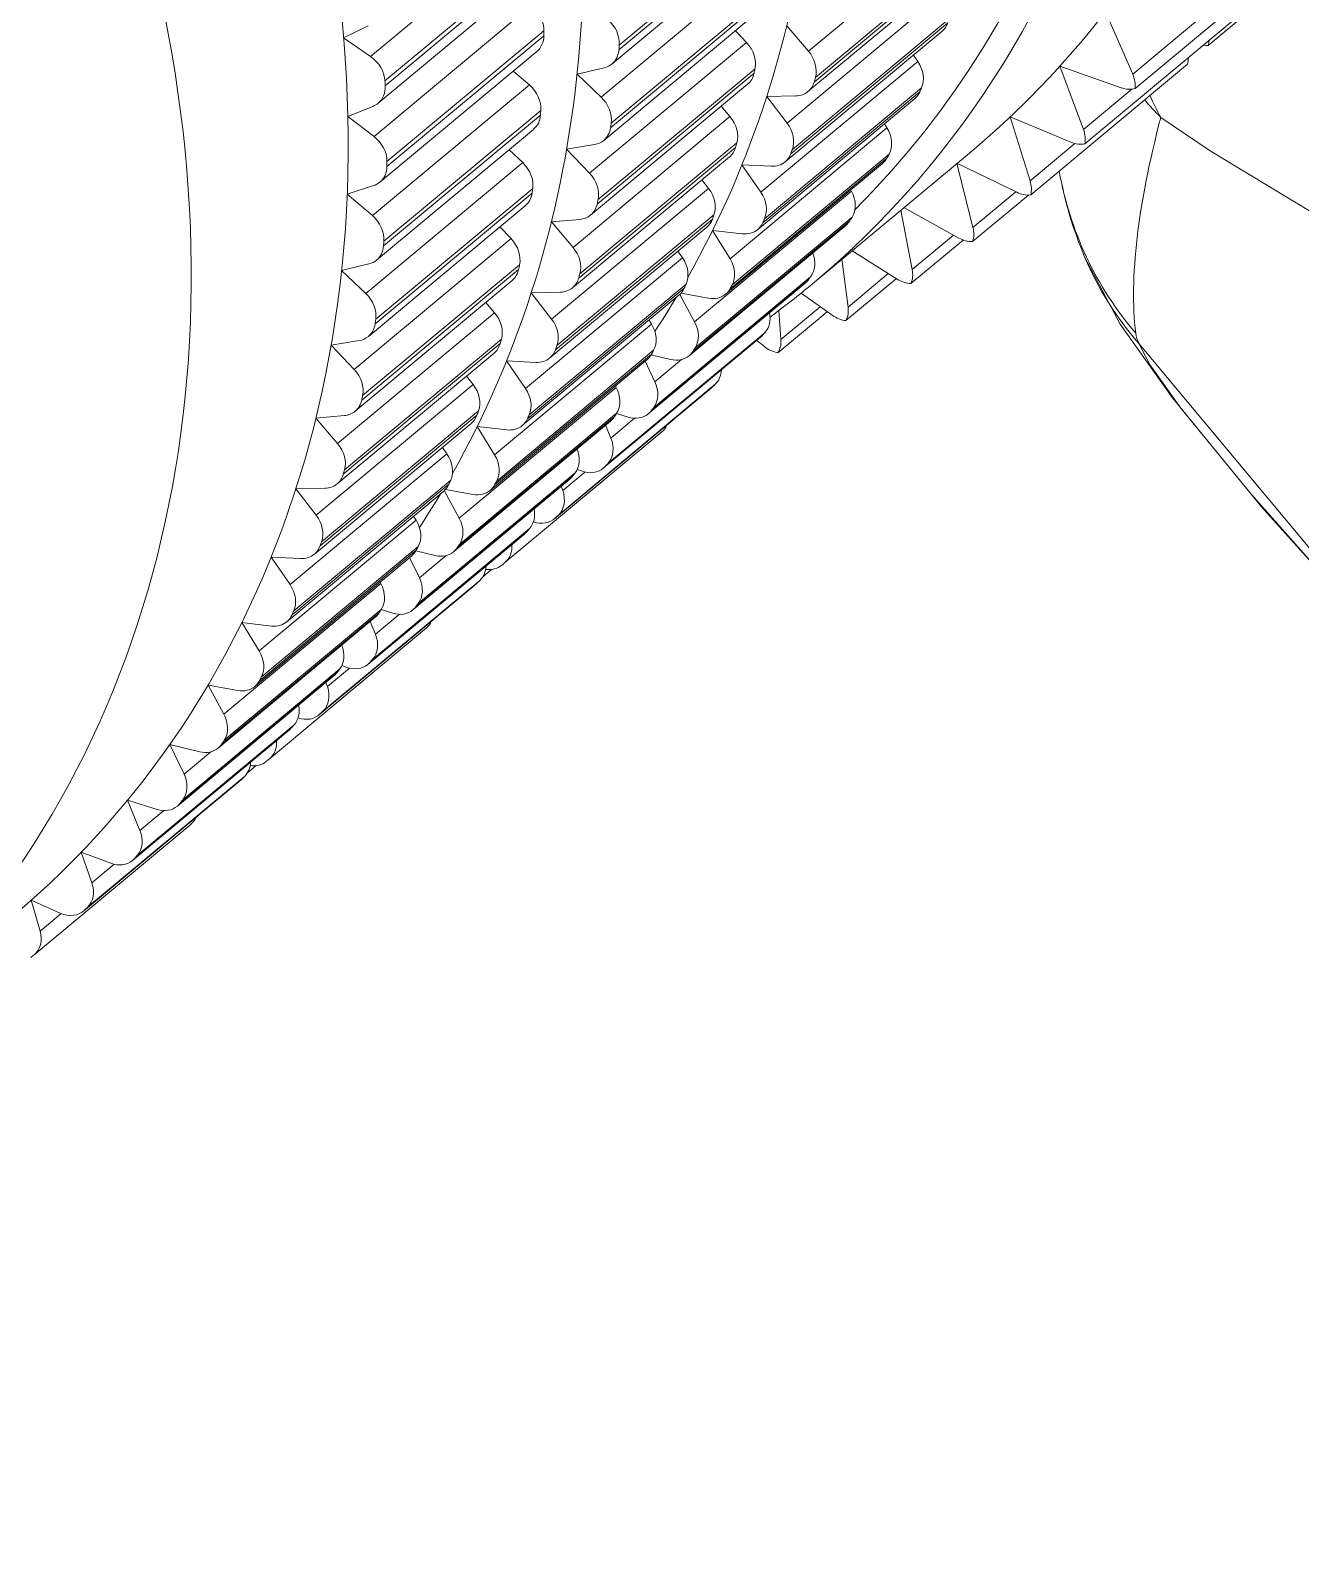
# Model space of a CAD drawing. Header units: metres. Extents: x 2999 to 3109, y 1752 to 1796.
# Drawn here: x 3008.43466 to 3008.44196, y 1761.35603 to 1761.36486 of the extents above; entities that cross this region are included whole.
import ezdxf

# ---------------------------------------------------------------- set-up
doc = ezdxf.new("R2010")
doc.units = ezdxf.units.M
doc.layers.add('PAREDES', color=7, linetype='Continuous')

msp = doc.modelspace()

# ---------------------------------------------------------------- linework, layer by layer
at = {"layer": 'PAREDES', "color": 253, "lineweight": 0}
for p, q in [((3008.438041219129, 1761.364750570649), (3008.438944458126, 1761.365503286012)), ((3008.438043205353, 1761.364777863815), (3008.438946444349, 1761.365530579178)), ((3008.4391318059, 1761.36474208386), (3008.440035025308, 1761.365494822623)), ((3008.436612282564, 1761.364711778078), (3008.437515521561, 1761.365464493441)), ((3008.438001332734, 1761.3646689042), (3008.438904571731, 1761.365421619563)), ((3008.436694546247, 1761.364571103744), (3008.437597785244, 1761.365323819107)), ((3008.439164442249, 1761.364565038311), (3008.440067661656, 1761.365317777073)), ((3008.439171602333, 1761.364590334719), (3008.44007484133, 1761.365343050082)), ((3008.44099780193, 1761.364610786421), (3008.441901040926, 1761.365363501784)), ((3008.436696086194, 1761.364543021393), (3008.437599305602, 1761.365295760156)), ((3008.4379389678, 1761.364477360433), (3008.438842187208, 1761.365230099196)), ((3008.439129173636, 1761.364509803506), (3008.440032393043, 1761.365262542269)), ((3008.441011250375, 1761.364527403148), (3008.441914582971, 1761.365280196868)), ((3008.436655870371, 1761.364442731926), (3008.437559109368, 1761.365195447289)), ((3008.437992763591, 1761.364301472016), (3008.438896076598, 1761.365054289135)), ((3008.437996478067, 1761.364328222034), (3008.438899810664, 1761.365081015753)), ((3008.439008609358, 1761.364328639899), (3008.439911828765, 1761.365081378662)), ((3008.441431551142, 1761.364775538361), (3008.441752644496, 1761.36504310489)), ((3008.436631708131, 1761.364250812773), (3008.437534947128, 1761.365003528136)), ((3008.437953783053, 1761.364228802247), (3008.438857096061, 1761.364981619366)), ((3008.44072269833, 1761.364208794061), (3008.441625937327, 1761.364961509424)), ((3008.440841353131, 1761.364969580629), (3008.44099780193, 1761.364610786421)), ((3008.436597327285, 1761.364888621028), (3008.436456824856, 1761.364818560285)), ((3008.439007123527, 1761.364888359931), (3008.4391318059, 1761.36474208386)), ((3008.439030440746, 1761.364152140586), (3008.439933679743, 1761.364904855948)), ((3008.439039298596, 1761.364176549933), (3008.439942537593, 1761.364929265296)), ((3008.436456824856, 1761.364818560285), (3008.436612282564, 1761.364711778078)), ((3008.436705723157, 1761.364078916094), (3008.437609055753, 1761.364831709813)), ((3008.436706020306, 1761.364106705609), (3008.437609259302, 1761.364859420972)), ((3008.437872165578, 1761.364039528433), (3008.438775384986, 1761.364792267196)), ((3008.438711180353, 1761.364860024582), (3008.438775384986, 1761.364792267196)), ((3008.438997904188, 1761.364105242311), (3008.439901143185, 1761.364857957674)), ((3008.436665525129, 1761.363988113637), (3008.437568744537, 1761.3647408524)), ((3008.439735532318, 1761.36471995487), (3008.439761150202, 1761.364682697433)), ((3008.437433050809, 1761.364627775051), (3008.437525562548, 1761.364548452971)), ((3008.437956916922, 1761.364646845458), (3008.437800317175, 1761.364609515386)), ((3008.437800317175, 1761.364609515386), (3008.4379389678, 1761.364477360433)), ((3008.437915456728, 1761.363862686516), (3008.438818676135, 1761.364615425279)), ((3008.437920977814, 1761.363888799785), (3008.438824197221, 1761.364641538548)), ((3008.438857911206, 1761.36392998207), (3008.439761150202, 1761.364682697433)), ((3008.440410737207, 1761.363914725136), (3008.441313976204, 1761.364667440499)), ((3008.440578688392, 1761.364655608977), (3008.440714256205, 1761.364291711868)), ((3008.440931917524, 1761.364532031228), (3008.440578688392, 1761.364655608977)), ((3008.436622343141, 1761.363795714208), (3008.437525562548, 1761.364548452971)), ((3008.43787810905, 1761.363798905651), (3008.438781328458, 1761.364551644413)), ((3008.438879327845, 1761.363778129191), (3008.439782660442, 1761.36453092291)), ((3008.440714256205, 1761.364291711868), (3008.440993244843, 1761.364524190024)), ((3008.436627736252, 1761.364425945506), (3008.436481200528, 1761.364366514768)), ((3008.438629515956, 1761.364425113184), (3008.438680186402, 1761.364365726179)), ((3008.43883962072, 1761.363715835629), (3008.439742859716, 1761.364468550992)), ((3008.43886895943, 1761.363754763617), (3008.439772178837, 1761.36450750238)), ((3008.439058800921, 1761.364484521622), (3008.43889166529, 1761.36448107563)), ((3008.43889166529, 1761.36448107563), (3008.439008609358, 1761.364328639899)), ((3008.436481200528, 1761.364366514768), (3008.436631708131, 1761.364250812773)), ((3008.436686380223, 1761.363621474204), (3008.43758961922, 1761.364374189567)), ((3008.436688366447, 1761.363648767371), (3008.437591605443, 1761.364401482734)), ((3008.437776853805, 1761.36361293246), (3008.438680186402, 1761.364365726179)), ((3008.440293282742, 1761.364364428507), (3008.440407477702, 1761.363996966878)), ((3008.440642732284, 1761.364218742488), (3008.440293282742, 1761.364364428507)), ((3008.436646493828, 1761.363539807756), (3008.437549713236, 1761.364292546519)), ((3008.438680399337, 1761.363547760803), (3008.439583638334, 1761.364300476166)), ((3008.439569273268, 1761.364323911304), (3008.439583638334, 1761.364300476166)), ((3008.437409152312, 1761.364175394644), (3008.437487348302, 1761.364101002751)), ((3008.437900993533, 1761.364205146168), (3008.437740141026, 1761.364178981489)), ((3008.437740141026, 1761.364178981489), (3008.437872165578, 1761.364039528433)), ((3008.437809583754, 1761.363435965266), (3008.438712822751, 1761.364188680629)), ((3008.437816743838, 1761.363461261675), (3008.438719982835, 1761.364213977037)), ((3008.439155024785, 1761.363403347979), (3008.440058263781, 1761.364156063342)), ((3008.440407477702, 1761.363996966878), (3008.440664785994, 1761.364211414932)), ((3008.436584109305, 1761.363348287388), (3008.437487348302, 1761.364101002751)), ((3008.43777431514, 1761.363380730461), (3008.438677554137, 1761.364133445824)), ((3008.438654991535, 1761.363343257291), (3008.439558230531, 1761.364095972654)), ((3008.438680440227, 1761.363374471323), (3008.439583679224, 1761.364127186686)), ((3008.438692584765, 1761.363396856236), (3008.439595804172, 1761.364149594999)), ((3008.438749308358, 1761.364088047417), (3008.438857911206, 1761.36392998207)), ((3008.438918528777, 1761.364080065271), (3008.438749308358, 1761.364088047417)), ((3008.439986255032, 1761.36409717485), (3008.440078511264, 1761.363727585326)), ((3008.440330501466, 1761.363929940024), (3008.439986255032, 1761.36409717485)), ((3008.438519170052, 1761.364001453054), (3008.438556989859, 1761.363952282218)), ((3008.436629258855, 1761.363968300343), (3008.436477462568, 1761.363919907704)), ((3008.436477462568, 1761.363919907704), (3008.436622343141, 1761.363795714208)), ((3008.436637905096, 1761.363172398972), (3008.437541144092, 1761.363925114335)), ((3008.436641639161, 1761.36319912559), (3008.437544878158, 1761.363951840953)), ((3008.437653657263, 1761.363199488499), (3008.438556989859, 1761.363952282218)), ((3008.438476707226, 1761.363183501374), (3008.439379946222, 1761.363936216737)), ((3008.440076712236, 1761.363646441917), (3008.440397786002, 1761.363914031846)), ((3008.440078511264, 1761.363727585326), (3008.440324774766, 1761.363932787337)), ((3008.436598924558, 1761.363099729202), (3008.437502163555, 1761.363852444565)), ((3008.439664025374, 1761.363827542709), (3008.439728893668, 1761.363484774111)), ((3008.439996437525, 1761.363666837821), (3008.439681567735, 1761.363842148534)), ((3008.437356341447, 1761.363730928138), (3008.437420546079, 1761.363663170752)), ((3008.437643065282, 1761.362976145867), (3008.438546284689, 1761.36372888463)), ((3008.43781646044, 1761.363774041879), (3008.437652171432, 1761.36375920853)), ((3008.437652171432, 1761.36375920853), (3008.437776853805, 1761.36361293246)), ((3008.43767560184, 1761.363023044141), (3008.438578840837, 1761.363775759504)), ((3008.43768445969, 1761.363047453489), (3008.438587679098, 1761.363800192252)), ((3008.438444708873, 1761.362988962372), (3008.439347928281, 1761.363741701135)), ((3008.438465875766, 1761.363012930447), (3008.439369114762, 1761.36376564581)), ((3008.438479496037, 1761.363034123031), (3008.439382735033, 1761.363786838393)), ((3008.436517307083, 1761.362910455389), (3008.437420546079, 1761.363663170752)), ((3008.438580440239, 1761.363710714054), (3008.438680399337, 1761.363547760803)), ((3008.438751190397, 1761.363691396301), (3008.438580440239, 1761.363710714054)), ((3008.439721933816, 1761.363405041392), (3008.440022115213, 1761.363655181269)), ((3008.439728893668, 1761.363484774111), (3008.4399670684, 1761.363683284282)), ((3008.437503072299, 1761.362800885626), (3008.438406291707, 1761.363553624389)), ((3008.438380693412, 1761.363590858426), (3008.438406291707, 1761.363553624389)), ((3008.439324473248, 1761.363544563391), (3008.439359900481, 1761.363269481667)), ((3008.439642096824, 1761.363430619382), (3008.439383558726, 1761.363593787452)), ((3008.436602058427, 1761.363517772414), (3008.43644536508, 1761.363480363985)), ((3008.43644536508, 1761.363480363985), (3008.436584109305, 1761.363348287388)), ((3008.436560598233, 1761.362733613472), (3008.437463837229, 1761.363486328835)), ((3008.436566025719, 1761.362759648385), (3008.437469264715, 1761.363512363748)), ((3008.439359900481, 1761.363269481667), (3008.439591523219, 1761.363462506897)), ((3008.436523250555, 1761.362669832606), (3008.437426489552, 1761.363422547969)), ((3008.437514007335, 1761.362625612216), (3008.438417339932, 1761.363378405935)), ((3008.437524488939, 1761.362649032746), (3008.438427727936, 1761.363401748109)), ((3008.438209710941, 1761.36265449246), (3008.439112949938, 1761.363407207823)), ((3008.438226091063, 1761.362671627621), (3008.43912933006, 1761.363424342984)), ((3008.438241245835, 1761.362691557675), (3008.439144465242, 1761.363444296438)), ((3008.43934784947, 1761.363191456749), (3008.439637996087, 1761.363433235903)), ((3008.437274657461, 1761.363296040139), (3008.437325234307, 1761.363236574778)), ((3008.437484668625, 1761.362586684229), (3008.438388001221, 1761.363339477948)), ((3008.437703942426, 1761.363355448577), (3008.437536806794, 1761.363352002585)), ((3008.437536806794, 1761.363352002585), (3008.437653657263, 1761.363199488499)), ((3008.43839077004, 1761.363341875436), (3008.438476707226, 1761.363183501374)), ((3008.438557360487, 1761.363320110187), (3008.438397674707, 1761.363348650583)), ((3008.438973244779, 1761.363082704293), (3008.439199438722, 1761.363271184859)), ((3008.439268739688, 1761.363222061182), (3008.439089197975, 1761.363349435646)), ((3008.436422014899, 1761.362483836015), (3008.437325234307, 1761.363236574778)), ((3008.438214434362, 1761.363194814859), (3008.438228779839, 1761.363171403122)), ((3008.438956059086, 1761.363006629334), (3008.43923944692, 1761.363242790235)), ((3008.438961874093, 1761.36325013083), (3008.438973244779, 1761.363082704293)), ((3008.437325540842, 1761.362418687759), (3008.438228779839, 1761.363171403122)), ((3008.437962048261, 1761.362351885677), (3008.438865267669, 1761.36310462444)), ((3008.437978530744, 1761.362370419888), (3008.438881750151, 1761.363123158651)), ((3008.436546135038, 1761.363076073124), (3008.43638530212, 1761.363049885045)), ((3008.43638530212, 1761.363049885045), (3008.436517307083, 1761.362910455389)), ((3008.436454744848, 1761.362306868822), (3008.437357964256, 1761.363059607585)), ((3008.436461904932, 1761.36233216523), (3008.437365143929, 1761.363084880593)), ((3008.43733772627, 1761.362267783191), (3008.438240965266, 1761.363020498554)), ((3008.437950959879, 1761.362341170386), (3008.438854179287, 1761.363093909148)), ((3008.438877946416, 1761.363042127965), (3008.438833922528, 1761.36307703099)), ((3008.441032400602, 1761.363060494769), (3008.442309980004, 1761.361527526008)), ((3008.436419456645, 1761.362251657417), (3008.437322695642, 1761.36300437278)), ((3008.43730003944, 1761.362214105891), (3008.438203372037, 1761.36296689961)), ((3008.437325601321, 1761.362245374879), (3008.438228820729, 1761.362998113641)), ((3008.437394449863, 1761.362958974372), (3008.437503072299, 1761.362800885626)), ((3008.437563689871, 1761.362950968826), (3008.437394449863, 1761.362958974372)), ((3008.438191558859, 1761.362957050118), (3008.438247847087, 1761.362838847126)), ((3008.438337957663, 1761.362967771917), (3008.438227042261, 1761.362994913467)), ((3008.438247847087, 1761.362838847126), (3008.438402112776, 1761.362967392219)), ((3008.437164311557, 1761.36287238001), (3008.437202037764, 1761.362823130817)), ((3008.436298818357, 1761.362070392054), (3008.437202037764, 1761.362823130817)), ((3008.43712184873, 1761.362054428329), (3008.438025087728, 1761.362807143692)), ((3008.437669437417, 1761.362050295581), (3008.438572676414, 1761.362803010943)), ((3008.437674729089, 1761.362055004045), (3008.438577968086, 1761.362807719408)), ((3008.437692652472, 1761.36207219737), (3008.438595891468, 1761.362824912733)), ((3008.436329601195, 1761.361918380444), (3008.437232840191, 1761.362671095807)), ((3008.43712465713, 1761.361905026586), (3008.438027876538, 1761.362657765349)), ((3008.438093846122, 1761.362635821323), (3008.438027047175, 1761.362656474074)), ((3008.436288113187, 1761.361846994466), (3008.437191445784, 1761.362599788185)), ((3008.436461621535, 1761.362644945434), (3008.436297332526, 1761.362630112086)), ((3008.436297332526, 1761.362630112086), (3008.436422014899, 1761.362483836015)), ((3008.436320743345, 1761.361893971097), (3008.437223982342, 1761.36264668646)), ((3008.437089850378, 1761.361859889328), (3008.437993089375, 1761.362612604691)), ((3008.437111017271, 1761.361883857403), (3008.438014256268, 1761.362636572766)), ((3008.437225601333, 1761.36258161761), (3008.437325540842, 1761.362418687759)), ((3008.437396238302, 1761.3625622449), (3008.437225601333, 1761.36258161761)), ((3008.437964201835, 1761.362588541154), (3008.437994554686, 1761.362515010978)), ((3008.437994554686, 1761.362515010978), (3008.438131652413, 1761.36262926367)), ((3008.437385291471, 1761.361798495891), (3008.438288530468, 1761.362551211254)), ((3008.436148213804, 1761.361671812581), (3008.437051452801, 1761.362424527944)), ((3008.437025834917, 1761.362461785381), (3008.437051452801, 1761.362424527944)), ((3008.436886293739, 1761.361562406274), (3008.437789626336, 1761.362315199993)), ((3008.437717885761, 1761.362213394118), (3008.437845416708, 1761.362319677869)), ((3008.437826062014, 1761.362325682991), (3008.437801468209, 1761.362334903807)), ((3008.436159168429, 1761.361496515772), (3008.437062387837, 1761.362249254535)), ((3008.436169630445, 1761.361519959702), (3008.437072869441, 1761.362272675065)), ((3008.436349083931, 1761.362226375533), (3008.436181967888, 1761.362222906141)), ((3008.436181967888, 1761.362222906141), (3008.436298818357, 1761.362070392054)), ((3008.436854872035, 1761.361525396016), (3008.437758091443, 1761.362278134779)), ((3008.436871252158, 1761.361542531177), (3008.437774491154, 1761.36229524654)), ((3008.437035931135, 1761.362212778992), (3008.43712184873, 1761.362054428329)), ((3008.437202521581, 1761.362191013743), (3008.437042816211, 1761.362219577538)), ((3008.437709528333, 1761.362237639821), (3008.437717885761, 1761.362213394118)), ((3008.436129829719, 1761.361457587784), (3008.437033068715, 1761.362210303147)), ((3008.435970608336, 1761.361289512958), (3008.436873847333, 1761.362042228321)), ((3008.436859575867, 1761.362065741815), (3008.436873847333, 1761.362042228321)), ((3008.436596101384, 1761.361212097341), (3008.437499340381, 1761.361964812704)), ((3008.436607096166, 1761.361222734276), (3008.437510428763, 1761.361975527996)), ((3008.436623672249, 1761.361241346844), (3008.437526911245, 1761.361994062207)), ((3008.435970742826, 1761.361116301834), (3008.436873981823, 1761.361869017197)), ((3008.435982793764, 1761.361138608391), (3008.436886106771, 1761.36189142551)), ((3008.436983099168, 1761.361838698873), (3008.436872109755, 1761.361865738666)), ((3008.435945200534, 1761.361085009446), (3008.436848439531, 1761.361837724809)), ((3008.436039517358, 1761.361829799572), (3008.436148213804, 1761.361671812581)), ((3008.436208831376, 1761.361821895782), (3008.436039517358, 1761.361829799572)), ((3008.436836700364, 1761.361827977073), (3008.436892914582, 1761.361709672325)), ((3008.436892914582, 1761.361709672325), (3008.437047254281, 1761.361838319175)), ((3008.436337813566, 1761.360943100926), (3008.437241032973, 1761.361695839689)), ((3008.437257881234, 1761.361716789443), (3008.437308055131, 1761.361758593057)), ((3008.435767009825, 1761.360925331885), (3008.436670248821, 1761.361678047248)), ((3008.436314598512, 1761.360921199136), (3008.437217837508, 1761.361673914499)), ((3008.436319890183, 1761.360925907601), (3008.43722310959, 1761.361678646364)), ((3008.435756178365, 1761.360754760959), (3008.436659417362, 1761.361507476322)), ((3008.435769798636, 1761.360775953542), (3008.436673037632, 1761.361528668905)), ((3008.436738987627, 1761.361506748278), (3008.43667220827, 1761.36152737763)), ((3008.435735011472, 1761.360730792884), (3008.43663823088, 1761.361483531647)), ((3008.435870742837, 1761.361452544566), (3008.435970608336, 1761.361289512958)), ((3008.436041399396, 1761.361433148456), (3008.435870742837, 1761.361452544566)), ((3008.436030432976, 1761.360669422846), (3008.436933671973, 1761.361422138209)), ((3008.436609362929, 1761.36145944471), (3008.43663969619, 1761.361385937933)), ((3008.43663969619, 1761.361385937933), (3008.436776793917, 1761.361500190626)), ((3008.435516393663, 1761.360413458133), (3008.436419632659, 1761.361166173496)), ((3008.435531454834, 1761.36043330983), (3008.436434674241, 1761.361186048593)), ((3008.436363046855, 1761.361084297673), (3008.436490577802, 1761.361190581424)), ((3008.436471129508, 1761.36119650819), (3008.436446629303, 1761.361205807363)), ((3008.43549991994, 1761.360396244615), (3008.436403158937, 1761.361148959978)), ((3008.435676223379, 1761.361092541241), (3008.435767009825, 1761.360925331885)), ((3008.435847663086, 1761.361061940698), (3008.435676223379, 1761.361092541241)), ((3008.436354576238, 1761.361108488421), (3008.436363046855, 1761.361084297673)), ((3008.435241262478, 1761.360083000897), (3008.436144481886, 1761.36083573966)), ((3008.43525225726, 1761.360093637832), (3008.436155476668, 1761.360846376595)), ((3008.435268833342, 1761.360112250399), (3008.43617205275, 1761.360864989162)), ((3008.435456818831, 1761.360751424786), (3008.435538056086, 1761.360580599281)), ((3008.435628260263, 1761.360709602428), (3008.435456818831, 1761.360751424786)), ((3008.435538056086, 1761.360580599281), (3008.435692415375, 1761.36070922273)), ((3008.435903022739, 1761.360587716399), (3008.435953196636, 1761.360629520012)), ((3008.434959740016, 1761.359792126092), (3008.435862979013, 1761.360544841455)), ((3008.434965031688, 1761.359796834556), (3008.435868270684, 1761.360549549919)), ((3008.434982955071, 1761.359814027881), (3008.435886194067, 1761.360566743244)), ((3008.435213378148, 1761.360430463075), (3008.435284763685, 1761.360256763133)), ((3008.43538414872, 1761.360377651834), (3008.435213378148, 1761.360430463075)), ((3008.435284763685, 1761.360256763133), (3008.435421955011, 1761.360371094182)), ((3008.43467550047, 1761.359540248046), (3008.435578833067, 1761.360293041765)), ((3008.434946937478, 1761.360131080696), (3008.43500818836, 1761.359955224629)), ((3008.435116271013, 1761.360067435146), (3008.434946937478, 1761.360131080696)), ((3008.43500818836, 1761.359955224629), (3008.435135719307, 1761.36006150838)), ((3008.434658596089, 1761.359854436681), (3008.434709448966, 1761.359677119401)), ((3008.434825780826, 1761.359780236552), (3008.434658596089, 1761.359854436681)), ((3008.434709448966, 1761.359677119401), (3008.43483068913, 1761.359778176681))]:
    msp.add_line(p, q, dxfattribs=at)
for points in [[(3008.446932300006, 1761.364898100492), (3008.446773059161, 1761.364571451011), (3008.446594240487, 1761.364277125849), (3008.44639737421, 1761.364015769237), (3008.446184018832, 1761.363787611294), (3008.445955795971, 1761.363592616585), (3008.445714444777, 1761.363430609274), (3008.445461373525, 1761.363300857943), (3008.445198369236, 1761.363202749243), (3008.444926868464, 1761.363135137645), (3008.444648327355, 1761.363096854218), (3008.444364280406, 1761.363086636433), (3008.44407581371, 1761.36310280658), (3008.443784274566, 1761.363143945415), (3008.443490561864, 1761.363208218515), (3008.443195796526, 1761.363294096725), (3008.442606124525, 1761.363523642068), (3008.442020886902, 1761.363819582696), (3008.441444072999, 1761.364169736723), (3008.441159611936, 1761.364361588889)], [(3008.440723220427, 1761.363554381914), (3008.440924845008, 1761.363171479277), (3008.441226422697, 1761.362746765877), (3008.441740112928, 1761.362120019689), (3008.442098929202, 1761.361717831408)], [(3008.442010382113, 1761.361820371852), (3008.441681674381, 1761.362190017178), (3008.441275168998, 1761.362688156021), (3008.441099217061, 1761.362934469494), (3008.441032400602, 1761.363060494769)]]:
    msp.add_lwpolyline(points, dxfattribs=at)
for centre, radius, start, end in [((3009.676827079062, 1762.285709528957), 1.466147559632665, 210.8146830557488, 229.0535089544584), ((2890.800908319564, 1662.770187747473), 153.508512631862, 39.95148548770695, 40.01526449184303), ((2900.617963891043, 1670.98857066539), 140.7010131401963, 39.9529715888732, 40.02233896083693), ((3008.442425165165, 1761.365629859138), 0.001791618669918927, 220.700030348221, 225.0612788092214), ((3008.442039809888, 1761.364873694611), 0.001018311591302024, 202.2992127887601, 210.1906554085386), ((3008.442788242003, 1761.364439480512), 0.002246667785439734, 189.9339595513345, 203.2009172885128), ((3008.442501141778, 1761.364389932627), 0.001955179240543962, 189.9675162713978, 220.5358646173551), ((3008.442434263638, 1761.3642821282), 0.001859426613998427, 203.0548639384124, 221.0705297982659), ((3008.441246889032, 1761.363156275304), 0.0002347114733838564, 189.0874634717106, 204.0593644917072)]:
    msp.add_arc(centre, radius, start, end, dxfattribs=at)
for centre, major_axis, ratio, start_param, end_param in [((3011.830666244882, 1764.088775767936), (3.262736375842771, 2.73136916975431), 0.5783642864339333, 3.047316074371338, 3.235869169235229), ((3008.434129458193, 1761.369433604007), (0.004929453914058771, -0.005915065025470412), 0.8089340707589203, 0.07397518306970596, 3.061085939407349), ((3008.434129458193, 1761.369433604007), (0.005025472991637615, -0.006030334384156242), 0.8089340818482185, 6.283098220825195, 9.424691200256348), ((3008.435032697189, 1761.37018631937), (0.005025472991637615, -0.006030334384156242), 0.8089340818482185, 4.205712230032077e-06, 2.229350805282593), ((3008.432322980199, 1761.367928173281), (0.004929453914058771, -0.005915065025470412), 0.8089340707589203, 0.2972365319728851, 0.9991498589515686), ((3008.430968141294, 1761.366799076837), (0.004929453914058771, -0.005915065025470412), 0.8089340707589203, 0.2972365319728851, 0.9991498589515686), ((3008.429613282799, 1761.365670003793), (0.004929453914058771, -0.005915065025470412), 0.8089340707589203, 6.283183097839355, 7.28233528137207), ((3008.428709969791, 1761.364917186673), (0.004929453914058771, -0.005915065025470412), 0.8089340707589203, 6.283101081848145, 7.28233528137207), ((3008.437466516829, 1761.364890922041), (0.0001024051150082556, -0.0001228977513795617), 0.8089340472728174, 0.7637649774551392, 1.841091871261597), ((3008.437900868112, 1761.364818579249), (0.0001024051150082556, -0.0001228977513795617), 0.8089340472728174, 0.6996508240699768, 1.776977777481079), ((3008.439798718481, 1761.364980878825), (0.0001024051150082556, -0.0001228977513795617), 0.8089340472728174, 6.283185005187988, 6.722524166107178), ((3008.437466226233, 1761.364863695195), (0.0001024051150082556, -0.0001228977513795617), 0.8089340472728174, 6.283185005187988, 7.043095111846924), ((3008.430516521795, 1761.366422719155), (0.005089459591261018, -0.006107149423310011), 0.8089341051817623, 0.7599096298217773, 0.7637649774551392), ((3008.430968141294, 1761.366799076837), (0.005089459591261018, -0.006107149423310011), 0.8089341051817623, 0.695795476436615, 0.6996508240699768), ((3008.43868417232, 1761.364700029653), (0.0001024051150082556, -0.0001228977513795617), 0.8089340472728174, 0.5714225769042969, 1.648749470710754), ((3008.4413970221, 1761.364923657695), (0.0001024051150082556, -0.0001228977513795617), 0.8089340472728174, 5.538711547851562, 5.727282524108887), ((3008.441295568903, 1761.364848597201), (0.0001024051150082556, -0.0001228977513795617), 0.8089340472728174, 0.4625006020069122, 0.6750982999801636), ((3008.436551938345, 1761.36459312596), (0.0001024051150082556, -0.0001228977513795617), 0.8089340472728174, 0.8278791308403015, 1.905206084251404), ((3008.43789890803, 1761.364791825352), (0.0001024051150082556, -0.0001228977513795617), 0.8089340472728174, 0.0001322138559771702, 0.695795476436615), ((3008.439033730506, 1761.364657473641), (0.0001024051150082556, -0.0001228977513795617), 0.8089340472728174, 0.5073084235191345, 1.584635376930237), ((3008.441175492632, 1761.364732077365), (0.0001024051150082556, -0.0001228977513795617), 0.8089340472728174, 0.5266147255897522, 0.793808102607727), ((3008.43789890803, 1761.364791825352), (0.0001024051150082556, -0.0001228977513795617), 0.8089340472728174, 5.90165376663208, 6.283317565917969), ((3008.438678903754, 1761.364674565565), (0.0001024051150082556, -0.0001228977513795617), 0.8089340472728174, 3.401739334663034e-08, 0.5675672292709351), ((3008.43187138029, 1761.3675517922), (0.005089459591261018, -0.006107149423310011), 0.8089341051817623, 0.5675672292709351, 0.5714225769042969), ((3008.439650679341, 1761.364614415449), (0.0001024051150082556, -0.0001228977513795617), 0.8089340472728174, 0.3790801763534546, 1.456407070159912), ((3008.440869496737, 1761.364574457562), (0.0001024051150082556, -0.0001228977513795617), 0.8089340472728174, 0.6548430323600769, 1.22489607334137), ((3008.436553445667, 1761.364565653077), (0.0001024051150082556, -0.0001228977513795617), 0.8089340472728174, 6.283023834228516, 7.107209205627441), ((3008.429613282799, 1761.365670003793), (0.005089459591261018, -0.006107149423310011), 0.8089341051817623, 0.8240237236022949, 0.8278791308403015), ((3008.437449155014, 1761.364442143212), (0.0001024051150082556, -0.0001228977513795617), 0.8089340472728174, 0.6996508240699768, 1.776977777481079), ((3008.439026748931, 1761.364632724657), (0.0001024051150082556, -0.0001228977513795617), 0.8089340472728174, 5.709311485290527, 6.283185482025146), ((3008.439026748931, 1761.364632724657), (0.0001024051150082556, -0.0001228977513795617), 0.8089340472728174, 6.283185482025146, 6.786638259887695), ((3008.432322980199, 1761.367928173281), (0.005089459591261018, -0.006107149423310011), 0.8089341051817623, 0.5034530758857727, 0.5073084235191345), ((3008.433226219196, 1761.368680888644), (0.005089459591261018, -0.006107149423310011), 0.8089341051817623, 0.3752247989177704, 0.3790801763534546), ((3008.440950890656, 1761.364671768228), (0.0001024051150082556, -0.0001228977513795617), 0.8089340472728174, 5.34957218170166, 5.919625282287598), ((3008.436553445667, 1761.364565653077), (0.0001024051150082556, -0.0001228977513795617), 0.8089340472728174, 6.029881954193115, 6.283023834228516), ((3008.437855046684, 1761.364377934147), (0.0001024051150082556, -0.0001228977513795617), 0.8089340472728174, 0.6355367302894592, 1.712863683700562), ((3008.439640435012, 1761.364591472144), (0.0001024051150082556, -0.0001228977513795617), 0.8089340472728174, 6.283019065856934, 6.65841007232666), ((3008.437447288532, 1761.36441546767), (0.0001024051150082556, -0.0001228977513795617), 0.8089340472728174, 0.0001322138559771702, 0.695795476436615), ((3008.430516521795, 1761.366422719155), (0.005089459591261018, -0.006107149423310011), 0.8089341051817623, 0.695795476436615, 0.6996508240699768), ((3008.438582111008, 1761.364281115959), (0.0001024051150082556, -0.0001228977513795617), 0.8089340472728174, 0.5073084235191345, 1.584635376930237), ((3008.473043019879, 1761.399361754976), (-0.03175392478587275, -0.03684103539042933), 0.1159485938435529, 6.050582885742188, 6.176907062530518), ((3008.436563297421, 1761.364138183278), (0.0001024051150082556, -0.0001228977513795617), 0.8089340472728174, 0.7637649774551392, 1.841091871261597), ((3008.437851451949, 1761.364351801754), (0.0001024051150082556, -0.0001228977513795617), 0.8089340472728174, 3.284769434230839e-07, 0.6316813230514526), ((3008.430968141294, 1761.366799076837), (0.005089459591261018, -0.006107149423310011), 0.8089341051817623, 0.6316813230514526, 0.6355367302894592), ((3008.438904139236, 1761.364252048785), (0.0001024051150082556, -0.0001228977513795617), 0.8089340472728174, 0.4431942999362946, 1.520521283149719), ((3008.439467580311, 1761.364240769937), (0.0001024051150082556, -0.0001228977513795617), 0.8089340472728174, 0.3149660229682922, 1.392292976379395), ((3008.440582272819, 1761.364264721066), (0.0001024051150082556, -0.0001228977513795617), 0.8089340472728174, 0.5907288789749146, 1.160781860351562), ((3008.437851451949, 1761.364351801754), (0.0001024051150082556, -0.0001228977513795617), 0.8089340472728174, 5.837539672851562, 6.283185482025146), ((3008.438575129433, 1761.364256366975), (0.0001024051150082556, -0.0001228977513795617), 0.8089340472728174, 6.283185482025146, 6.786638259887695), ((3008.43187138029, 1761.3675517922), (0.005089459591261018, -0.006107149423310011), 0.8089341051817623, 0.5034530758857727, 0.5073084235191345), ((3008.432322980199, 1761.367928173281), (0.005089459591261018, -0.006107149423310011), 0.8089341051817623, 0.4393389225006104, 0.4431942999362946), ((3008.440670781985, 1761.36435505359), (0.0001024051150082556, -0.0001228977513795617), 0.8089340472728174, 5.285458087921143, 5.85551118850708), ((3008.436563006826, 1761.364110956432), (0.0001024051150082556, -0.0001228977513795617), 0.8089340472728174, 6.283185005187988, 7.043095111846924), ((3008.429613282799, 1761.365670003793), (0.005089459591261018, -0.006107149423310011), 0.8089341051817623, 0.7599096298217773, 0.7637649774551392), ((3008.437403427185, 1761.364001576466), (0.0001024051150082556, -0.0001228977513795617), 0.8089340472728174, 0.6355367302894592, 1.712863683700562), ((3008.438895479484, 1761.364228163462), (0.0001024051150082556, -0.0001228977513795617), 0.8089340472728174, 5.64519739151001, 6.283185005187988), ((3008.438895479484, 1761.364228163462), (0.0001024051150082556, -0.0001228977513795617), 0.8089340472728174, 6.283185005187988, 6.722524166107178), ((3008.439455712228, 1761.364218815449), (0.0001024051150082556, -0.0001228977513795617), 0.8089340472728174, 8.544109419972301e-08, 0.311110645532608), ((3008.433226219196, 1761.368680888644), (0.005089459591261018, -0.006107149423310011), 0.8089341051817623, 0.311110645532608, 0.3149660229682922), ((3008.436563006826, 1761.364110956432), (0.0001024051150082556, -0.0001228977513795617), 0.8089340472728174, 5.965767860412598, 6.283185005187988), ((3008.437780952912, 1761.36394729089), (0.0001024051150082556, -0.0001228977513795617), 0.8089340472728174, 0.5714225769042969, 1.648749470710754), ((3008.440272253636, 1761.363979362002), (0.0001024051150082556, -0.0001228977513795617), 0.8089340472728174, 0.5266147255897522, 1.096667766571045), ((3008.437399832451, 1761.363975444073), (0.0001024051150082556, -0.0001228977513795617), 0.8089340472728174, 3.284769434230839e-07, 0.6316813230514526), ((3008.430516521795, 1761.366422719155), (0.005089459591261018, -0.006107149423310011), 0.8089341051817623, 0.6316813230514526, 0.6355367302894592), ((3008.438452519737, 1761.363875691103), (0.0001024051150082556, -0.0001228977513795617), 0.8089340472728174, 0.4431942999362946, 1.520521283149719), ((3008.438747440344, 1761.363861700086), (0.0001024051150082556, -0.0001228977513795617), 0.8089340472728174, 0.3790801763534546, 1.456407070159912), ((3008.439258866983, 1761.363885361045), (0.0001024051150082556, -0.0001228977513795617), 0.8089340472728174, 0.2508518993854523, 1.328178882598877), ((3008.440367468817, 1761.364062254401), (0.0001024051150082556, -0.0001228977513795617), 0.8089340472728174, 5.221343994140625, 5.791396617889404), ((3008.437775590747, 1761.363921748446), (0.0001024051150082556, -0.0001228977513795617), 0.8089340472728174, 3.401741111019874e-08, 0.5675672292709351), ((3008.430968141294, 1761.366799076837), (0.005089459591261018, -0.006107149423310011), 0.8089341051817623, 0.5675672292709351, 0.5714225769042969), ((3008.436545935606, 1761.363689404449), (0.0001024051150082556, -0.0001228977513795617), 0.8089340472728174, 0.6996508240699768, 1.776977777481079), ((3008.437775590747, 1761.363921748446), (0.0001024051150082556, -0.0001228977513795617), 0.8089340472728174, 5.773425579071045, 6.283185482025146), ((3008.438443879575, 1761.363851782381), (0.0001024051150082556, -0.0001228977513795617), 0.8089340472728174, 6.283185005187988, 6.722524166107178), ((3008.43187138029, 1761.3675517922), (0.005089459591261018, -0.006107149423310011), 0.8089341051817623, 0.4393389225006104, 0.4431942999362946), ((3008.438737196016, 1761.363838756781), (0.0001024051150082556, -0.0001228977513795617), 0.8089340472728174, 5.581083297729492, 6.283019065856934), ((3008.438737196016, 1761.363838756781), (0.0001024051150082556, -0.0001228977513795617), 0.8089340472728174, 6.283019065856934, 6.65841007232666), ((3008.432322980199, 1761.367928173281), (0.005089459591261018, -0.006107149423310011), 0.8089341051817623, 0.3752247989177704, 0.3790801763534546), ((3008.439245523166, 1761.363864598887), (0.0001024051150082556, -0.0001228977513795617), 0.8089340472728174, 6.283185482025146, 6.530181884765625), ((3008.433226219196, 1761.368680888644), (0.005089459591261018, -0.006107149423310011), 0.8089341051817623, 0.2469965219497681, 0.2508518993854523), ((3008.439940636397, 1761.3637194224), (0.0001024051150082556, -0.0001228977513795617), 0.8089340472728174, 0.4625006020069122, 1.032553672790527), ((3008.429613282799, 1761.365670003793), (0.005089459591261018, -0.006107149423310011), 0.8089341051817623, 0.695795476436615, 0.6996508240699768), ((3008.437329333414, 1761.363570933208), (0.0001024051150082556, -0.0001228977513795617), 0.8089340472728174, 0.5714225769042969, 1.648749470710754), ((3008.440042163605, 1761.36379458465), (0.0001024051150082556, -0.0001228977513795617), 0.8089340472728174, 5.157229900360107, 5.727282524108887), ((3008.436544069124, 1761.363662728907), (0.0001024051150082556, -0.0001228977513795617), 0.8089340472728174, 5.90165376663208, 6.283317565917969), ((3008.436544069124, 1761.363662728907), (0.0001024051150082556, -0.0001228977513795617), 0.8089340472728174, 0.0001322138559771702, 0.695795476436615), ((3008.437678872011, 1761.363528400596), (0.0001024051150082556, -0.0001228977513795617), 0.8089340472728174, 0.5073084235191345, 1.584635376930237), ((3008.438295820846, 1761.363485342404), (0.0001024051150082556, -0.0001228977513795617), 0.8089340472728174, 0.3790801763534546, 1.456407070159912), ((3008.438564360903, 1761.363488031174), (0.0001024051150082556, -0.0001228977513795617), 0.8089340472728174, 0.3149660229682922, 1.392292976379395), ((3008.439025364372, 1761.363549675403), (0.0001024051150082556, -0.0001228977513795617), 0.8089340472728174, 0.1867377609014511, 1.192118883132935), ((3008.437323971248, 1761.363545390764), (0.0001024051150082556, -0.0001228977513795617), 0.8089340472728174, 3.401769888000672e-08, 0.5675672292709351), ((3008.430516521795, 1761.366422719155), (0.005089459591261018, -0.006107149423310011), 0.8089341051817623, 0.5675672292709351, 0.5714225769042969), ((3008.430968141294, 1761.366799076837), (0.005089459591261018, -0.006107149423310011), 0.8089341051817623, 0.5034530758857727, 0.5073084235191345), ((3008.439588918701, 1761.363486155962), (0.0001024051150082556, -0.0001228977513795617), 0.8089340472728174, 0.3983864784240723, 0.9684394598007202), ((3008.437671890436, 1761.363503651613), (0.0001024051150082556, -0.0001228977513795617), 0.8089340472728174, 5.709311485290527, 6.283185482025146), ((3008.437671890436, 1761.363503651613), (0.0001024051150082556, -0.0001228977513795617), 0.8089340472728174, 6.283185482025146, 6.786638259887695), ((3008.438285576518, 1761.363462399099), (0.0001024051150082556, -0.0001228977513795617), 0.8089340472728174, 6.283019065856934, 6.65841007232666), ((3008.43187138029, 1761.3675517922), (0.005089459591261018, -0.006107149423310011), 0.8089341051817623, 0.3752247989177704, 0.3790801763534546), ((3008.438552473231, 1761.363466100086), (0.0001024051150082556, -0.0001228977513795617), 0.8089340472728174, 8.544105867258622e-08, 0.311110645532608), ((3008.432322980199, 1761.367928173281), (0.005089459591261018, -0.006107149423310011), 0.8089341051817623, 0.311110645532608, 0.3149660229682922), ((3008.434129458193, 1761.369433604007), (0.005025472991637615, -0.006030334384156242), 0.8089340818482185, 6.234360694885254, 6.283098220825195), ((3008.439010525234, 1761.363530128974), (0.0001024051150082556, -0.0001228977513795617), 0.8089340472728174, 6.283185005187988, 6.466067790985107), ((3008.433226219196, 1761.368680888644), (0.005089459591261018, -0.006107149423310011), 0.8089341051817623, 0.1828823834657669, 0.1867377609014511), ((3008.439696309526, 1761.363553172882), (0.0001024051150082556, -0.0001228977513795617), 0.8089340472728174, 5.093115329742432, 5.663168430328369), ((3008.436500188189, 1761.363248861103), (0.0001024051150082556, -0.0001228977513795617), 0.8089340472728174, 0.6355367302894592, 1.712863683700562), ((3008.432322980199, 1761.367928173281), (0.004929453914058771, -0.005915065025470412), 0.8089340707589203, 0.2397577613592148, 0.2762543559074402), ((3008.438552473231, 1761.363466100086), (0.0001024051150082556, -0.0001228977513795617), 0.8089340472728174, 5.516969203948975, 6.283185482025146), ((3008.429613282799, 1761.365670003793), (0.005089459591261018, -0.006107149423310011), 0.8089341051817623, 0.6316813230514526, 0.6355367302894592), ((3008.437227252513, 1761.363152042915), (0.0001024051150082556, -0.0001228977513795617), 0.8089340472728174, 0.5073084235191345, 1.584635376930237), ((3008.437549280741, 1761.36312297574), (0.0001024051150082556, -0.0001228977513795617), 0.8089340472728174, 0.4431942999362946, 1.520521283149719), ((3008.438355627986, 1761.363132645682), (0.0001024051150082556, -0.0001228977513795617), 0.8089340472728174, 0.2508518993854523, 1.328178882598877), ((3008.438767921433, 1761.363234980886), (0.0001024051150082556, -0.0001228977513795617), 0.8089340472728174, 0.12262362241745, 0.983066737651825), ((3008.439331275745, 1761.363339045884), (0.0001024051150082556, -0.0001228977513795617), 0.8089340472728174, 5.029001235961914, 5.599054336547852), ((3008.439218474061, 1761.363280394119), (0.0001024051150082556, -0.0001228977513795617), 0.8089340472728174, 0.3342723548412323, 0.9043253660202026), ((3008.436496499854, 1761.363222650354), (0.0001024051150082556, -0.0001228977513795617), 0.8089340472728174, 5.837539672851562, 6.283185482025146), ((3008.436496499854, 1761.363222650354), (0.0001024051150082556, -0.0001228977513795617), 0.8089340472728174, 3.284769150013744e-07, 0.6316813230514526), ((3008.438112741405, 1761.363111673493), (0.0001024051150082556, -0.0001228977513795617), 0.8089340472728174, 0.3149660229682922, 1.392292976379395), ((3008.438751754582, 1761.3632168303), (0.0001024051150082556, -0.0001228977513795617), 0.8089340472728174, 6.283090591430664, 6.40195369720459), ((3008.433226219196, 1761.368680888644), (0.005089459591261018, -0.006107149423310011), 0.8089341051817623, 0.1187682524323463, 0.12262362241745), ((3008.437220270938, 1761.363127293931), (0.0001024051150082556, -0.0001228977513795617), 0.8089340472728174, 6.283185482025146, 6.786638259887695), ((3008.430516521795, 1761.366422719155), (0.005089459591261018, -0.006107149423310011), 0.8089341051817623, 0.5034530758857727, 0.5073084235191345), ((3008.437540640578, 1761.363099067018), (0.0001024051150082556, -0.0001228977513795617), 0.8089340472728174, 6.283185005187988, 6.722524166107178), ((3008.430968141294, 1761.366799076837), (0.005089459591261018, -0.006107149423310011), 0.8089341051817623, 0.4393389225006104, 0.4431942999362946), ((3008.43187138029, 1761.3675517922), (0.005089459591261018, -0.006107149423310011), 0.8089341051817623, 0.311110645532608, 0.3149660229682922), ((3008.438342284169, 1761.363111883524), (0.0001024051150082556, -0.0001228977513795617), 0.8089340472728174, 6.283185482025146, 6.530181884765625), ((3008.432322980199, 1761.367928173281), (0.005089459591261018, -0.006107149423310011), 0.8089341051817623, 0.2469965219497681, 0.2508518993854523), ((3008.438948681742, 1761.3631531216), (0.0001024051150082556, -0.0001228977513795617), 0.8089340472728174, 4.964887142181396, 5.534940242767334), ((3008.438830828353, 1761.36310297646), (0.0001024051150082556, -0.0001228977513795617), 0.8089340472728174, 0.2701582014560699, 0.8402112126350403), ((3008.437540640578, 1761.363099067018), (0.0001024051150082556, -0.0001228977513795617), 0.8089340472728174, 5.64519739151001, 6.283185005187988), ((3008.438100853733, 1761.363089742405), (0.0001024051150082556, -0.0001228977513795617), 0.8089340472728174, 8.54407602446372e-08, 0.311110645532608), ((3008.438342284169, 1761.363111883524), (0.0001024051150082556, -0.0001228977513795617), 0.8089340472728174, 5.452855110168457, 6.283185482025146), ((3008.436426094417, 1761.362818217846), (0.0001024051150082556, -0.0001228977513795617), 0.8089340472728174, 0.5714225769042969, 1.648749470710754), ((3008.438122125376, 1761.36279696004), (0.0001024051150082556, -0.0001228977513795617), 0.8089340472728174, 0.1867377609014511, 1.26406466960907), ((3008.438487820282, 1761.362942788595), (0.0001024051150082556, -0.0001228977513795617), 0.8089340472728174, 0.05850948765873909, 0.7353331446647644), ((3008.429613282799, 1761.365670003793), (0.005089459591261018, -0.006107149423310011), 0.8089341051817623, 0.5675672292709351, 0.5714225769042969), ((3008.437097661243, 1761.362746618059), (0.0001024051150082556, -0.0001228977513795617), 0.8089340472728174, 0.4431942999362946, 1.520521283149719), ((3008.437392601438, 1761.362732603641), (0.0001024051150082556, -0.0001228977513795617), 0.8089340472728174, 0.3790801763534546, 1.456407070159912), ((3008.432322980199, 1761.367928173281), (0.004929453914058771, -0.005915065025470412), 0.8089340707589203, 0.1780160218477249, 0.1796350181102753), ((3008.437904008487, 1761.362756288), (0.0001024051150082556, -0.0001228977513795617), 0.8089340472728174, 0.2508518993854523, 1.328178882598877), ((3008.43847034531, 1761.362926010451), (0.0001024051150082556, -0.0001228977513795617), 0.8089340472728174, 1.555331010649752e-07, 0.05465411394834518), ((3008.433226219196, 1761.368680888644), (0.005089459591261018, -0.006107149423310011), 0.8089341051817623, 0.05465411394834518, 0.05850948765873909), ((3008.436420732251, 1761.362792675401), (0.0001024051150082556, -0.0001228977513795617), 0.8089340472728174, 5.773425579071045, 6.283185482025146), ((3008.436420732251, 1761.362792675401), (0.0001024051150082556, -0.0001228977513795617), 0.8089340472728174, 3.401739334663034e-08, 0.5675672292709351), ((3008.430516521795, 1761.366422719155), (0.005089459591261018, -0.006107149423310011), 0.8089341051817623, 0.4393389225006104, 0.4431942999362946), ((3008.43187138029, 1761.3675517922), (0.005089459591261018, -0.006107149423310011), 0.8089341051817623, 0.2469965219497681, 0.2508518993854523), ((3008.438107286237, 1761.362777413611), (0.0001024051150082556, -0.0001228977513795617), 0.8089340472728174, 5.388740539550781, 6.283185005187988), ((3008.438107286237, 1761.362777413611), (0.0001024051150082556, -0.0001228977513795617), 0.8089340472728174, 6.283185005187988, 6.466067790985107), ((3008.432322980199, 1761.367928173281), (0.005089459591261018, -0.006107149423310011), 0.8089341051817623, 0.1828823834657669, 0.1867377609014511), ((3008.43708902108, 1761.362722709337), (0.0001024051150082556, -0.0001228977513795617), 0.8089340472728174, 6.283185005187988, 6.722524166107178), ((3008.43738235711, 1761.362709660336), (0.0001024051150082556, -0.0001228977513795617), 0.8089340472728174, 5.581083297729492, 6.283019065856934), ((3008.43738235711, 1761.362709660336), (0.0001024051150082556, -0.0001228977513795617), 0.8089340472728174, 6.283019065856934, 6.65841007232666), ((3008.430968141294, 1761.366799076837), (0.005089459591261018, -0.006107149423310011), 0.8089341051817623, 0.3752247989177704, 0.3790801763534546), ((3008.437890664671, 1761.362735525842), (0.0001024051150082556, -0.0001228977513795617), 0.8089340472728174, 6.283185482025146, 6.530181884765625), ((3008.438186105764, 1761.362674132405), (0.0001024051150082556, -0.0001228977513795617), 0.8089340472728174, 6.277580738067627, 6.663201808929443), ((3008.436324033105, 1761.362399304152), (0.0001024051150082556, -0.0001228977513795617), 0.8089340472728174, 0.5073084235191345, 1.584635376930237), ((3008.437864682436, 1761.362482265523), (0.0001024051150082556, -0.0001228977513795617), 0.8089340472728174, 0.12262362241745, 1.199950575828552), ((3008.43694098194, 1761.36235624596), (0.0001024051150082556, -0.0001228977513795617), 0.8089340472728174, 0.3790801763534546, 1.456407070159912), ((3008.437209502408, 1761.36235895813), (0.0001024051150082556, -0.0001228977513795617), 0.8089340472728174, 0.3149660229682922, 1.392292976379395), ((3008.437670505877, 1761.362420602358), (0.0001024051150082556, -0.0001228977513795617), 0.8089340472728174, 0.1867377609014511, 1.192118763923645), ((3008.43631705153, 1761.362374555168), (0.0001024051150082556, -0.0001228977513795617), 0.8089340472728174, 6.283185482025146, 6.786638259887695), ((3008.429613282799, 1761.365670003793), (0.005089459591261018, -0.006107149423310011), 0.8089341051817623, 0.5034530758857727, 0.5073084235191345), ((3008.43187138029, 1761.3675517922), (0.005089459591261018, -0.006107149423310011), 0.8089341051817623, 0.1828823834657669, 0.1867377609014511), ((3008.437848535175, 1761.362464091537), (0.0001024051150082556, -0.0001228977513795617), 0.8089340472728174, 5.324626445770264, 6.283090591430664), ((3008.437848535175, 1761.362464091537), (0.0001024051150082556, -0.0001228977513795617), 0.8089340472728174, 6.283090591430664, 6.40195369720459), ((3008.432322980199, 1761.367928173281), (0.005089459591261018, -0.006107149423310011), 0.8089341051817623, 0.1187682524323463, 0.12262362241745), ((3008.43631705153, 1761.362374555168), (0.0001024051150082556, -0.0001228977513795617), 0.8089340472728174, 5.709311485290527, 6.283185482025146), ((3008.436930737611, 1761.362333302655), (0.0001024051150082556, -0.0001228977513795617), 0.8089340472728174, 6.283019065856934, 6.65841007232666), ((3008.430516521795, 1761.366422719155), (0.005089459591261018, -0.006107149423310011), 0.8089341051817623, 0.3752247989177704, 0.3790801763534546), ((3008.437197634325, 1761.362337003642), (0.0001024051150082556, -0.0001228977513795617), 0.8089340472728174, 5.516969203948975, 6.283185482025146), ((3008.437197634325, 1761.362337003642), (0.0001024051150082556, -0.0001228977513795617), 0.8089340472728174, 8.544077445549192e-08, 0.311110645532608), ((3008.430968141294, 1761.366799076837), (0.005089459591261018, -0.006107149423310011), 0.8089341051817623, 0.311110645532608, 0.3149660229682922), ((3008.437584600875, 1761.362190049832), (0.0001024051150082556, -0.0001228977513795617), 0.8089340472728174, 0.05850948765873909, 1.135836362838745), ((3008.437655666738, 1761.36240105593), (0.0001024051150082556, -0.0001228977513795617), 0.8089340472728174, 6.283185005187988, 6.466067790985107), ((3008.430968141294, 1761.366799076837), (0.004929453914058771, -0.005915065025470412), 0.8089340707589203, 0.2397577613592148, 0.2762543559074402), ((3008.436194441835, 1761.361993879296), (0.0001024051150082556, -0.0001228977513795617), 0.8089340472728174, 0.4431942999362946, 1.520521283149719), ((3008.43675788291, 1761.361982600449), (0.0001024051150082556, -0.0001228977513795617), 0.8089340472728174, 0.3149660229682922, 1.392292976379395), ((3008.43700078908, 1761.362003549238), (0.0001024051150082556, -0.0001228977513795617), 0.8089340472728174, 0.2508518993854523, 1.328178882598877), ((3008.437413062938, 1761.362105907841), (0.0001024051150082556, -0.0001228977513795617), 0.8089340472728174, 0.12262362241745, 0.983066737651825), ((3008.437567032302, 1761.362173193332), (0.0001024051150082556, -0.0001228977513795617), 0.8089340472728174, 5.359101295471191, 6.337839603424072), ((3008.437567032302, 1761.362173193332), (0.0001024051150082556, -0.0001228977513795617), 0.8089340472728174, 1.555333710712148e-07, 0.05465411394834518), ((3008.432322980199, 1761.367928173281), (0.005089459591261018, -0.006107149423310011), 0.8089341051817623, 0.05465411394834518, 0.05850948765873909), ((3008.437396915677, 1761.362087733856), (0.0001024051150082556, -0.0001228977513795617), 0.8089340472728174, 6.283090591430664, 6.40195369720459), ((3008.43187138029, 1761.3675517922), (0.005089459591261018, -0.006107149423310011), 0.8089341051817623, 0.1187682524323463, 0.12262362241745), ((3008.436185782083, 1761.361969993974), (0.0001024051150082556, -0.0001228977513795617), 0.8089340472728174, 6.283185005187988, 6.722524166107178), ((3008.429613282799, 1761.365670003793), (0.005089459591261018, -0.006107149423310011), 0.8089341051817623, 0.4393389225006104, 0.4431942999362946), ((3008.436746014826, 1761.361960645961), (0.0001024051150082556, -0.0001228977513795617), 0.8089340472728174, 8.544077445549192e-08, 0.311110645532608), ((3008.430516521795, 1761.366422719155), (0.005089459591261018, -0.006107149423310011), 0.8089341051817623, 0.311110645532608, 0.3149660229682922), ((3008.436987332074, 1761.361982732123), (0.0001024051150082556, -0.0001228977513795617), 0.8089340472728174, 5.452855110168457, 6.283185482025146), ((3008.436987332074, 1761.361982732123), (0.0001024051150082556, -0.0001228977513795617), 0.8089340472728174, 6.283185482025146, 6.530181884765625), ((3008.430968141294, 1761.366799076837), (0.005089459591261018, -0.006107149423310011), 0.8089341051817623, 0.2469965219497681, 0.2508518993854523), ((3008.437282866767, 1761.361921417042), (0.0001024051150082556, -0.0001228977513795617), 0.8089340472728174, 6.277580738067627, 7.135012149810791), ((3008.436185782083, 1761.361969993974), (0.0001024051150082556, -0.0001228977513795617), 0.8089340472728174, 5.64519739151001, 6.283185005187988), ((3008.437132981377, 1761.36181369215), (0.0001024051150082556, -0.0001228977513795617), 0.8089340472728174, 0.05850948765873909, 0.7353331446647644), ((3008.437264064084, 1761.361906034741), (0.0001024051150082556, -0.0001228977513795617), 0.8089340472728174, 5.552212715148926, 6.273725509643555), ((3008.432322980199, 1761.367928173281), (0.005089459591261018, -0.006107149423310011), 0.8089341051817623, 6.273725509643555, 6.277580738067627), ((3008.430968141294, 1761.366799076837), (0.004929453914058771, -0.005915065025470412), 0.8089340707589203, 0.1780160218477249, 0.1796350181102753), ((3008.436767192869, 1761.361667785239), (0.0001024051150082556, -0.0001228977513795617), 0.8089340472728174, 0.1867377609014511, 1.26406466960907), ((3008.43187138029, 1761.3675517922), (0.005089459591261018, -0.006107149423310011), 0.8089341051817623, 0.05465411394834518, 0.05850948765873909), ((3008.436037649343, 1761.361603452241), (0.0001024051150082556, -0.0001228977513795617), 0.8089340472728174, 0.3790801763534546, 1.456407070159912), ((3008.436549169581, 1761.361627191556), (0.0001024051150082556, -0.0001228977513795617), 0.8089340472728174, 0.2508518993854523, 1.328178882598877), ((3008.437115412804, 1761.36179683565), (0.0001024051150082556, -0.0001228977513795617), 0.8089340472728174, 1.555330442215563e-07, 0.05465411394834518), ((3008.429613282799, 1761.365670003793), (0.005089459591261018, -0.006107149423310011), 0.8089341051817623, 0.3752247989177704, 0.3790801763534546), ((3008.436535732165, 1761.361606351042), (0.0001024051150082556, -0.0001228977513795617), 0.8089340472728174, 6.283185482025146, 6.530181884765625), ((3008.430516521795, 1761.366422719155), (0.005089459591261018, -0.006107149423310011), 0.8089341051817623, 0.2469965219497681, 0.2508518993854523), ((3008.436752447331, 1761.361648317167), (0.0001024051150082556, -0.0001228977513795617), 0.8089340472728174, 5.388740539550781, 6.283185005187988), ((3008.436752447331, 1761.361648317167), (0.0001024051150082556, -0.0001228977513795617), 0.8089340472728174, 6.283185005187988, 6.466067790985107), ((3008.430968141294, 1761.366799076837), (0.005089459591261018, -0.006107149423310011), 0.8089341051817623, 0.1828823834657669, 0.1867377609014511), ((3008.436027405015, 1761.361580508936), (0.0001024051150082556, -0.0001228977513795617), 0.8089340472728174, 5.581083297729492, 6.283019065856934), ((3008.436027405015, 1761.361580508936), (0.0001024051150082556, -0.0001228977513795617), 0.8089340472728174, 6.283019065856934, 6.65841007232666), ((3008.436831247269, 1761.36154505936), (0.0001024051150082556, -0.0001228977513795617), 0.8089340472728174, 6.277580738067627, 6.663201808929443), ((3008.43650984353, 1761.361353169078), (0.0001024051150082556, -0.0001228977513795617), 0.8089340472728174, 0.12262362241745, 1.199950575828552), ((3008.435854663503, 1761.361229861686), (0.0001024051150082556, -0.0001228977513795617), 0.8089340472728174, 0.3149660229682922, 1.392292976379395), ((3008.436315573371, 1761.361291427557), (0.0001024051150082556, -0.0001228977513795617), 0.8089340472728174, 0.1867377609014511, 1.192118763923645), ((3008.430968141294, 1761.366799076837), (0.005089459591261018, -0.006107149423310011), 0.8089341051817623, 0.1187682524323463, 0.12262362241745), ((3008.436300827833, 1761.361271959486), (0.0001024051150082556, -0.0001228977513795617), 0.8089340472728174, 6.283185005187988, 6.466067790985107), ((3008.430516521795, 1761.366422719155), (0.005089459591261018, -0.006107149423310011), 0.8089341051817623, 0.1828823834657669, 0.1867377609014511), ((3008.43649367668, 1761.361335018492), (0.0001024051150082556, -0.0001228977513795617), 0.8089340472728174, 5.324626445770264, 6.283090591430664), ((3008.43649367668, 1761.361335018492), (0.0001024051150082556, -0.0001228977513795617), 0.8089340472728174, 6.283090591430664, 6.40195369720459), ((3008.43584277583, 1761.361207930598), (0.0001024051150082556, -0.0001228977513795617), 0.8089340472728174, 5.516969203948975, 6.283185482025146), ((3008.43584277583, 1761.361207930598), (0.0001024051150082556, -0.0001228977513795617), 0.8089340472728174, 8.544104446173151e-08, 0.311110645532608), ((3008.429613282799, 1761.365670003793), (0.005089459591261018, -0.006107149423310011), 0.8089341051817623, 0.311110645532608, 0.3149660229682922), ((3008.43622974238, 1761.361060976787), (0.0001024051150082556, -0.0001228977513795617), 0.8089340472728174, 0.05850948765873909, 1.135836362838745), ((3008.436058224032, 1761.360976811397), (0.0001024051150082556, -0.0001228977513795617), 0.8089340472728174, 0.12262362241745, 0.983066737651825), ((3008.435645930585, 1761.360874476193), (0.0001024051150082556, -0.0001228977513795617), 0.8089340472728174, 0.2508518993854523, 1.328178882598877), ((3008.436212173807, 1761.361044120287), (0.0001024051150082556, -0.0001228977513795617), 0.8089340472728174, 5.359101295471191, 6.337839603424072), ((3008.436212173807, 1761.361044120287), (0.0001024051150082556, -0.0001228977513795617), 0.8089340472728174, 1.555330300107016e-07, 0.05465411394834518), ((3008.430968141294, 1761.366799076837), (0.005089459591261018, -0.006107149423310011), 0.8089341051817623, 0.05465411394834518, 0.05850948765873909), ((3008.436041963582, 1761.360958582455), (0.0001024051150082556, -0.0001228977513795617), 0.8089340472728174, 6.283090591430664, 6.40195369720459), ((3008.430516521795, 1761.366422719155), (0.005089459591261018, -0.006107149423310011), 0.8089341051817623, 0.1187682524323463, 0.12262362241745), ((3008.435632493168, 1761.360853635679), (0.0001024051150082556, -0.0001228977513795617), 0.8089340472728174, 5.452855110168457, 6.283185482025146), ((3008.435632493168, 1761.360853635679), (0.0001024051150082556, -0.0001228977513795617), 0.8089340472728174, 6.283185482025146, 6.530181884765625), ((3008.429613282799, 1761.365670003793), (0.005089459591261018, -0.006107149423310011), 0.8089341051817623, 0.2469965219497681, 0.2508518993854523), ((3008.435928008272, 1761.360792343998), (0.0001024051150082556, -0.0001228977513795617), 0.8089340472728174, 6.277580738067627, 7.135012149810791), ((3008.435778122881, 1761.360684619106), (0.0001024051150082556, -0.0001228977513795617), 0.8089340472728174, 0.05850948765873909, 0.7353331446647644), ((3008.435909111988, 1761.36077688334), (0.0001024051150082556, -0.0001228977513795617), 0.8089340472728174, 5.552212715148926, 6.273725509643555), ((3008.430968141294, 1761.366799076837), (0.005089459591261018, -0.006107149423310011), 0.8089341051817623, 6.273725509643555, 6.277580738067627), ((3008.435412334375, 1761.360538712195), (0.0001024051150082556, -0.0001228977513795617), 0.8089340472728174, 0.1867377609014511, 1.26406466960907), ((3008.435760554309, 1761.360667762606), (0.0001024051150082556, -0.0001228977513795617), 0.8089340472728174, 1.555330868541205e-07, 0.05465411394834518), ((3008.430516521795, 1761.366422719155), (0.005089459591261018, -0.006107149423310011), 0.8089341051817623, 0.05465411394834518, 0.05850948765873909), ((3008.435397588836, 1761.360519244123), (0.0001024051150082556, -0.0001228977513795617), 0.8089340472728174, 5.388740539550781, 6.283185005187988), ((3008.435397588836, 1761.360519244123), (0.0001024051150082556, -0.0001228977513795617), 0.8089340472728174, 6.283185005187988, 6.466067790985107), ((3008.429613282799, 1761.365670003793), (0.005089459591261018, -0.006107149423310011), 0.8089341051817623, 0.1828823834657669, 0.1867377609014511), ((3008.435476408363, 1761.360415962916), (0.0001024051150082556, -0.0001228977513795617), 0.8089340472728174, 6.277580738067627, 6.663201808929443), ((3008.435154985035, 1761.360224096034), (0.0001024051150082556, -0.0001228977513795617), 0.8089340472728174, 0.12262362241745, 1.199950575828552), ((3008.435138744174, 1761.360205843692), (0.0001024051150082556, -0.0001228977513795617), 0.8089340472728174, 6.283090591430664, 6.40195369720459), ((3008.429613282799, 1761.365670003793), (0.005089459591261018, -0.006107149423310011), 0.8089341051817623, 0.1187682524323463, 0.12262362241745), ((3008.435138744174, 1761.360205843692), (0.0001024051150082556, -0.0001228977513795617), 0.8089340472728174, 5.324626445770264, 6.283090591430664), ((3008.434874903474, 1761.359931880343), (0.0001024051150082556, -0.0001228977513795617), 0.8089340472728174, 0.05850948765873909, 1.135836362838745), ((3008.434857315312, 1761.359915047243), (0.0001024051150082556, -0.0001228977513795617), 0.8089340472728174, 5.260512351989746, 6.337839603424072), ((3008.434857315312, 1761.359915047243), (0.0001024051150082556, -0.0001228977513795617), 0.8089340472728174, 1.555330868541205e-07, 0.05465411394834518), ((3008.429613282799, 1761.365670003793), (0.005089459591261018, -0.006107149423310011), 0.8089341051817623, 0.05465411394834518, 0.05850948765873909), ((3008.434573169366, 1761.359663247553), (0.0001024051150082556, -0.0001228977513795617), 0.8089340472728174, 6.277580738067627, 7.354907512664795), ((3008.429613282799, 1761.365670003793), (0.005089459591261018, -0.006107149423310011), 0.8089341051817623, 6.273725509643555, 6.277580738067627)]:
    msp.add_ellipse(centre, major_axis=major_axis, ratio=ratio, start_param=start_param, end_param=end_param, dxfattribs=at)

doc.saveas('drawing.dxf')
